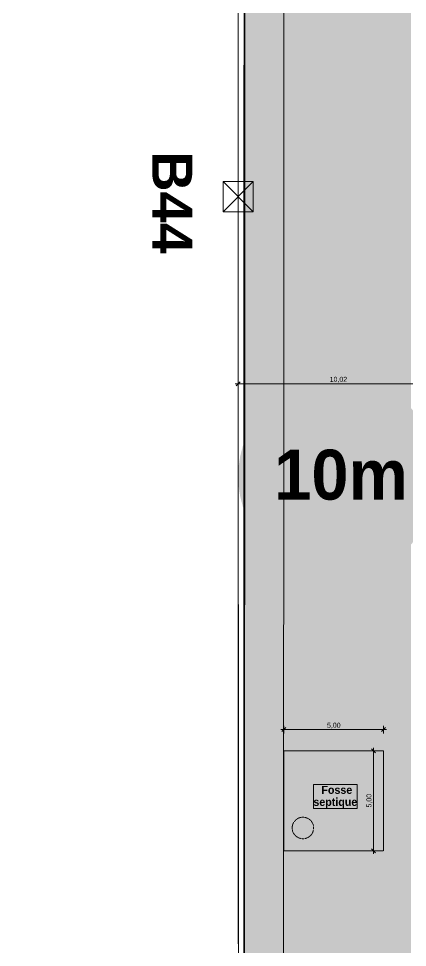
# Model space of a CAD drawing. Header units: millimetres. Extents: x 141848 to 1648660, y -821378 to -151356.
# Drawn here: x 141848 to 161319, y -234850 to -188411 of the extents above; entities that cross this region are included whole.
import ezdxf

# ---------------------------------------------------------------- set-up
doc = ezdxf.new("R2010")
doc.units = ezdxf.units.MM
doc.header["$MEASUREMENT"] = 0
doc.linetypes.add('HIDDEN', pattern=[0.375, 0.25, -0.125])
for name, color, linetype in [('Cotations - 1_100', 7, 'Continuous'), ('Divers - Dessin général', 7, 'Continuous'), ('Hachure', 7, 'Continuous'), ('Textes - 1_100', 7, 'Continuous'), ('TopoAlt', 7, 'Continuous')]:
    doc.layers.add(name, color=color, linetype=linetype)
doc.styles.add('STYLE_GENERE_2', font='')
doc.styles.add('STYLE_GENERE_3', font='')
doc.styles.add('STYLE_GENERE_4', font='')
doc.styles.get('STYLE_GENERE_2').set_extended_font_data('Arial')
doc.styles.get('STYLE_GENERE_3').set_extended_font_data('Arial', bold=True)
doc.styles.get('STYLE_GENERE_4').set_extended_font_data('Agency FB', bold=True)
doc.dimstyles.new('STYLE_GENERE__1', dxfattribs={"dimtxt": 250, "dimasz": 190, "dimexe": 0.18, "dimexo": 0.0625, "dimgap": 0, "dimtad": 1, "dimtih": 1, "dimtoh": 1, "dimlfac": 0.001, "dimzin": 0, "dimdsep": 46, "dimtxsty": 'STYLE_GENERE_2', "dimblk": 'ARROWHEAD_6', "dimblk1": 'ARROWHEAD_6', "dimblk2": 'ARROWHEAD_6', "dimcen": 0.09, "dimse1": 1, "dimse2": 1, "dimclrd": 7, "dimclre": 7, "dimclrt": 7, "dimazin": 0, "dimtfac": 1, "dimtdec": 4, "dimtmove": 0, "dimatfit": 3, "dimfxl": 0, "dimtolj": 1, "dimtzin": 0, "dimarcsym": 0})
doc.dimstyles.new('STYLE_GENERE__2', dxfattribs={"dimtxt": 250, "dimasz": 190, "dimexe": 0.18, "dimexo": 0.0625, "dimgap": 0, "dimtad": 1, "dimlfac": 0.001, "dimzin": 0, "dimdsep": 46, "dimtxsty": 'STYLE_GENERE_2', "dimblk": 'ARROWHEAD_6', "dimblk1": 'ARROWHEAD_6', "dimblk2": 'ARROWHEAD_6', "dimcen": 0.09, "dimse1": 1, "dimse2": 1, "dimclrd": 7, "dimclre": 7, "dimclrt": 7, "dimazin": 0, "dimtfac": 1, "dimtdec": 4, "dimtmove": 0, "dimatfit": 3, "dimfxl": 0, "dimtolj": 1, "dimtzin": 0, "dimarcsym": 0})

# ---------------------------------------------------------------- blocks, each defined once
blk = doc.blocks.new('Dalle_15_1', base_point=(153176, -163719))
at = {"linetype": 'Continuous', "lineweight": 0, "true_color": 0x90b349}
blk.add_hatch(color=55, dxfattribs=at).paths.add_polyline_path([(153176, -163719), (153156, -271725), (155117, -271706), (155135, -165720), (251905, -165737), (251887, -265587), (253887, -265588), (253906, -163738)])
at = {"color": 7, "linetype": 'Continuous', "lineweight": 5, "flags": 128}
blk.add_lwpolyline([(153176, -163719), (153156, -271725), (155117, -271706), (155135, -165720), (251905, -165737), (251887, -265587), (253887, -265588), (253906, -163738)], close=True, dxfattribs=at)
blk = doc.blocks.new('Mur_52_1', base_point=(152856, -272028))
at = {"layer": 'TopoAlt', "color": 211, "linetype": 'Continuous', "lineweight": 5, "true_color": 0xfe55ff, "flags": 128}
for points in [[(152836, -163438), (152856, -272028)], [(153156, -271725), (153136, -163738)]]:
    blk.add_lwpolyline(points, dxfattribs=at)
blk = doc.blocks.new('*D625')
at = {"layer": 'Cotations - 1_100', "color": 7, "linetype": 'Continuous', "lineweight": 5}
for p, q in [((152944, -206569), (152744, -206769)), ((152844, -206857), (152844, -206482)), ((162761, -206768), (162961, -206568)), ((162861, -206855), (162861, -206480)), ((152694, -206669), (152844, -206669)), ((152844, -206669), (162861, -206668)), ((162861, -206668), (163011, -206668))]:
    blk.add_line(p, q, dxfattribs=at)
at = {"layer": 'Cotations - 1_100', "color": 7, "lineweight": 5, "insert": (157425, -206619), "char_height": 250, "attachment_point": 7, "rotation": 0.0109, "style": 'STYLE_GENERE_2'}
blk.add_mtext('\\A1;{\\pql;\\fArial|b0|i0|c0|p38;10,02}', dxfattribs=at)
blk = doc.blocks.new('ARROWHEAD_6')
at = {"color": 0, "linetype": 'Continuous', "lineweight": 0}
for p, q in [((0, 0), (-1, 0)), ((-0.5, -0.5), (0.5, 0.5))]:
    blk.add_line(p, q, dxfattribs=at)
blk = doc.blocks.new('*D679')
at = {"layer": 'Cotations - 1_100', "color": 7, "linetype": 'Continuous', "lineweight": 5}
for p, q in [((155124, -224151), (155124, -223776)), ((160124, -224151), (160124, -223776)), ((154974, -223963), (155124, -223963)), ((155224, -223863), (155024, -224063)), ((155124, -223963), (160124, -223963)), ((160024, -224063), (160224, -223863)), ((160124, -223963), (160274, -223963))]:
    blk.add_line(p, q, dxfattribs=at)
at = {"layer": 'Cotations - 1_100', "color": 7, "lineweight": 5, "insert": (157291, -223913), "char_height": 250, "attachment_point": 7, "style": 'STYLE_GENERE_2'}
blk.add_mtext('\\A1;{\\pql;\\fArial|b0|i0|c0|p38;5,00}', dxfattribs=at)
blk = doc.blocks.new('*D680')
at = {"layer": 'Cotations - 1_100', "color": 7, "linetype": 'Continuous', "lineweight": 5}
for p, q in [((159425, -225021), (159800, -225022)), ((159713, -225122), (159513, -224921)), ((159613, -225022), (159612, -230022)), ((159613, -224872), (159613, -225022)), ((159424, -230021), (159799, -230022)), ((159512, -229921), (159712, -230122)), ((159612, -230022), (159612, -230172))]:
    blk.add_line(p, q, dxfattribs=at)
at = {"layer": 'Cotations - 1_100', "color": 7, "lineweight": 5, "insert": (159562, -227854), "char_height": 250, "attachment_point": 7, "rotation": 89.9897, "style": 'STYLE_GENERE_2'}
blk.add_mtext('\\A1;{\\pql;\\fArial|b0|i0|c0|p38;5,00}', dxfattribs=at)

msp = doc.modelspace()

# ---------------------------------------------------------------- hatches: boundary and pattern name
at = {"linetype": 'Continuous', "lineweight": 0, "true_color": 0x6f6f6f}
h = msp.add_hatch(color=8, dxfattribs=at)
h.paths.add_polyline_path([(141848.442, -295062.571), (269220.821, -293826.868), (269220.821, -270902.734), (268763.049, -270902.734), (254213.6, -271040.575), (254213.6, -163437.635), (153156.2, -163437.635), (153156.2, -271040.575), (153182.962, -271040.57), (153183.146, -272000.514, -0.409427364), (149183.681, -275935.042), (141848.442, -275935.042)])
h.paths.add_polyline_path([(158435.584, -260639.953), (155145.584, -260639.953), (155145.584, -248364.953), (155145.584, -243089.974), (155145.584, -242189.974), (158435.584, -242189.974)], flags=0)
h.paths.add_polyline_path([(161503.433, -171995.57), (161503.433, -193810.571), (161503.433, -230015.57), (161503.433, -260810.571), (196775.042, -260810.571), (196775.042, -222495.57), (186955.542, -222495.57), (186955.542, -218295.57), (196754.55, -218295.57), (196754.55, -208495.57), (196754.55, -204495.57), (193355.542, -204495.57), (193355.542, -195161.535), (195576.034, -195161.535), (195576.034, -189810.571), (217850.068, -189810.571), (217850.068, -262266.885), (245610.045, -262266.885), (245610.045, -253395.571), (245626.034, -253395.571), (246426.034, -253395.571), (247826.034, -253395.571), (247826.034, -248005.571), (247826.034, -246605.571), (245626.034, -246605.571), (245610.045, -246605.571), (245610.045, -171995.57), (212806.28, -171995.57)], flags=0)
h.paths.add_polyline_path([(162737.042, -269433.913, -0.09031866), (162858.773, -268727.623, -0.201448728), (163912.639, -267592.74, -0.104211445), (164718.006, -267415.055), (165317.979, -267409.371, -0.104044608), (166125.354, -267571.244, -0.238255457), (167284.257, -268953.318, -0.055188622), (167336.836, -269390.334), (167338.931, -269611.438), (167351.046, -270890.267), (167092.583, -271892.761, -0.267949192), (165370.083, -272909.124), (164770.11, -272914.808, -0.193717464), (163379.252, -272370.185, -0.070568756), (163028.663, -271931.262, -0.131652498), (162751.253, -270933.845)], flags=0)
h.paths.add_polyline_path([(175327.752, -275599.002, -0.415791099), (173316.986, -273599.031), (173316.986, -273452.052), (173330.488, -267377.824, -0.380556701), (175316.986, -265609.826), (175394.714, -265609.826), (175394.714, -270609.826), (190394.714, -270609.826), (190394.714, -265609.826), (195356.191, -265609.826, -0.414213562), (196856.191, -267109.826), (196856.191, -273660.699, -0.345501612), (195137.285, -275433.432)], flags=0)
h.paths.add_polyline_path([(205510.093, -271504.083, -0.134473934), (205230.948, -270484.937), (205230.948, -268984.937, -0.414213562), (207230.948, -266984.937), (207830.948, -266984.937, -0.414213562), (209830.948, -268984.937), (209830.948, -270484.937, -0.128820346), (209574.03, -271465.581, -0.270936291), (207830.948, -272484.937), (207230.948, -272484.937, -0.264979997)], flags=0)
h.paths.add_polyline_path([(217862.687, -273329.325), (217869.949, -267730.336, -0.098561509), (218100.718, -266943.721), (218117.681, -266951.545, -0.258849002), (219955.479, -265605.827), (219953.141, -265587.294), (220637.569, -265587.294), (220637.569, -265687.294), (220637.569, -270687.294), (250537.569, -270687.294), (250537.569, -265687.294), (252208.004, -265687.294), (254186.294, -265687.294), (254186.294, -267687.294), (254186.294, -271062.255, 0.001345761), (254186.323, -271073.021), (254197.209, -273095.233, -0.414213562), (252208.004, -275105.97), (243484.534, -275105.97, -0.005188955), (243431.438, -275116.103), (235447.992, -275196.191), (220071.012, -275253.24, -0.386553331), (217873.089, -273475.385, -0.025189219)], flags=0)
at = {"linetype": 'Continuous', "lineweight": 0, "true_color": 0x90b349}
msp.add_hatch(color=55, dxfattribs=at).paths.add_polyline_path([(153135.736, -163719.488), (153116.298, -271660.98), (155116.298, -271661.341), (155135.376, -165719.848), (251905.262, -165737.275), (251887.357, -265587.294), (253887.357, -265587.654), (253905.622, -163737.635)])
at = {"linetype": 'Continuous', "lineweight": 0, "true_color": 0xa7a7a7}
msp.add_hatch(color=253, dxfattribs=at).paths.add_polyline_path([(152844.113, -211296.518, 1), (162844.113, -211296.518, 1)])

# ---------------------------------------------------------------- linework, layer by layer
at = {"color": 14, "linetype": 'Continuous', "lineweight": 5, "true_color": 0xa40f02}
for p, q in [((152087.279, -196562.924), (153596.997, -198072.345)), ((152087.427, -198072.494), (153596.849, -196562.775))]:
    msp.add_line(p, q, dxfattribs=at)
at = {"color": 9, "linetype": 'Continuous', "lineweight": 5}
msp.add_lwpolyline([(149183.681, -275935.042), (141848.442, -275935.042), (141848.442, -295062.571), (269220.821, -293826.868), (269220.821, -270902.734), (268763.049, -270902.734), (254213.6, -271040.575), (254213.6, -163437.635), (153163.039, -163437.635), (153163.039, -271040.575), (153156.2, -271040.575), (153156.383, -272000.519), (153183.146, -272000.514, -0.409427364)], format="xyb", close=True, dxfattribs=at)
at = {"color": 7, "linetype": 'Continuous', "lineweight": 5}
msp.add_lwpolyline([(153135.736, -163719.488), (153116.298, -271660.98), (155116.298, -271661.341), (155135.376, -165719.848), (251905.262, -165737.275), (251887.357, -265587.294), (253887.357, -265587.654), (253905.622, -163737.635)], close=True, dxfattribs=at)
at = {"color": 14, "linetype": 'Continuous', "lineweight": 5, "true_color": 0xa40f02, "flags": 128}
msp.add_lwpolyline([(153596.849, -196562.775), (153596.997, -198072.345), (152087.427, -198072.494), (152087.279, -196562.924)], close=True, dxfattribs=at)
at = {"color": 7, "linetype": 'HIDDEN', "lineweight": 5}
msp.add_lwpolyline([(160123.159, -230021.598), (160124.059, -225021.598), (155124.059, -225020.698), (155124.059, -230020.698)], close=True, dxfattribs=at)
at = {"color": 12, "linetype": 'HIDDEN', "lineweight": 5, "true_color": 0xcc0000}
msp.add_arc((156085.811, -228877.595), 537.022, 352.724995, 348.9590598, dxfattribs=at)
at = {"layer": 'Divers - Dessin général', "color": 14, "linetype": 'Continuous', "lineweight": 5, "true_color": 0x990000}
msp.add_lwpolyline([(254205.676, -163437.635), (254186.294, -271067.638), (152856.388, -272027.634), (152839.018, -197317.635), (152835.676, -163437.635)], close=True, dxfattribs=at)
at = {"layer": 'Hachure', "color": 7, "linetype": 'Continuous', "lineweight": 5, "flags": 128}
msp.add_lwpolyline([(156623.422, -226700.45), (158793.495, -226700.45), (158793.495, -227906.94), (156623.422, -227906.94)], close=True, dxfattribs=at)
at = {"layer": 'TopoAlt', "color": 211, "linetype": 'Continuous', "lineweight": 5, "true_color": 0xfe55ff}
msp.add_lwpolyline([(152835.676, -163437.635), (152856.37, -271934.337)], dxfattribs=at)
at = {"layer": 'TopoAlt', "color": 7, "linetype": 'Continuous', "lineweight": 5, "flags": 128}
msp.add_lwpolyline([(152835.676, -163437.635), (152835.733, -163737.635), (152856.37, -271934.337), (153156.37, -271934.279), (153135.733, -163737.635), (253905.622, -163737.635), (253886.348, -270769.248), (253886.294, -271069.253), (254186.294, -271067.638), (254205.622, -163737.635), (254205.676, -163437.635), (253905.676, -163437.635), (153135.676, -163437.635)], close=True, dxfattribs=at)

# ---------------------------------------------------------------- block references
at = {"color": 7, "linetype": 'Continuous', "lineweight": 5}
msp.add_blockref('Dalle_15_1', (153175.747, -163719.495), dxfattribs=at)
at = {"layer": 'TopoAlt', "color": 211, "lineweight": 5, "true_color": 0xfe55ff}
msp.add_blockref('Mur_52_1', (152856.388, -272027.634), dxfattribs=at)

# ---------------------------------------------------------------- texts
at = {"layer": 'Hachure', "color": 14, "linetype": 'Continuous', "lineweight": 5, "true_color": 0xa40f02, "insert": (157996.105, -211232.404), "char_height": 2500, "attachment_point": 5, "style": 'STYLE_GENERE_4'}
msp.add_mtext('\\A1;{\\pqc;\\fAgency FB|b1|i0|c0|p34;10\\fAgency FB|b1|i0|c0|p34;m}', dxfattribs=at)
at = {"layer": 'Hachure', "color": 14, "linetype": 'Continuous', "lineweight": 5, "true_color": 0xa40f02, "insert": (157708.458, -227334.179), "char_height": 400, "width": 2170.07289, "attachment_point": 5, "line_spacing_factor": 0.904059, "style": 'STYLE_GENERE_4'}
msp.add_mtext('\\A1;{\\pqc;\\fAgency FB|b1|i0|c0|p34; Fosse septique}', dxfattribs=at)
at = {"layer": 'Textes - 1_100', "color": 14, "linetype": 'Continuous', "lineweight": 5, "true_color": 0x990000, "insert": (149547.255, -195045), "char_height": 2000, "attachment_point": 4, "rotation": 270.0056521, "style": 'STYLE_GENERE_3'}
msp.add_mtext('\\A1;{\\pql;\\fArial|b1|i0|c0|p38;B4\\fArial|b1|i0|c0|p38;4}', dxfattribs=at)

# ---------------------------------------------------------------- dimensions: what is measured, and where the dimension line sits
at = {"layer": 'Cotations - 1_100', "color": 7, "linetype": 'Continuous', "lineweight": 5}
for base, p1, p2, angle, dimstyle, picture, middle, turn in [((162860.791, -206667.554), (152846.032, -217732.635), (162860.681, -206092.548), 0.0109285, 'STYLE_GENERE__1', '*D625', (157844.896, -206493.511), 0.0109285), ((159611.665, -230021.506), (160124.059, -225021.598), (160123.159, -230021.598), 269.9896819, 'STYLE_GENERE__2', '*D680', (159437.114, -227529.341), 89.9896819)]:
    dim = msp.add_linear_dim(base=base, p1=p1, p2=p2, angle=angle, dimstyle=dimstyle, dxfattribs=at)
    dim.commit()
    dim.dimension.update_dxf_attribs({"geometry": picture, "text_midpoint": middle, "dimtype": 160, "text_rotation": turn})
dim = msp.add_linear_dim(base=(160124.059, -223963.087), p1=(155124.059, -225020.698), p2=(160124.059, -225021.598), dimstyle='STYLE_GENERE__1', dxfattribs=at)
dim.commit()
dim.dimension.update_dxf_attribs({"geometry": '*D679', "text_midpoint": (157616.193, -223788.087), "dimtype": 160})

doc.saveas('drawing.dxf')
